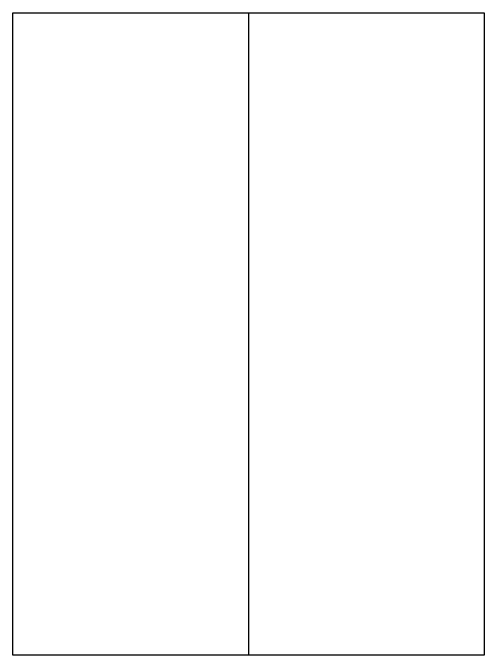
# Model space of a CAD drawing. Header units: inches. Extents: x -100787 to 3653, y -96809 to -8632.
# Drawn here: x -70802.9 to -70736.9, y -91445.9 to -91355.9 of the extents above; entities that cross this region are included whole.
import ezdxf

# ---------------------------------------------------------------- set-up
doc = ezdxf.new("R2010")
doc.units = ezdxf.units.IN
doc.header["$MEASUREMENT"] = 0
doc.layers.add('Rod', color=1, linetype='Continuous')

msp = doc.modelspace()

# ---------------------------------------------------------------- linework, layer by layer
at = {"layer": 'Rod'}
for p, q in [((-70802.883, -91445.883), (-70802.883, -91355.883)), ((-70769.883, -91355.883), (-70769.883, -91445.883)), ((-70736.883, -91355.883), (-70736.883, -91445.883)), ((-70736.883, -91445.883), (-70802.883, -91445.883))]:
    msp.add_line(p, q, dxfattribs=at)
msp.add_lwpolyline([(-70802.883, -91355.883), (-70736.883, -91355.883), (-70736.883, -91445.883), (-70802.883, -91445.883)], close=True, dxfattribs=at)

doc.saveas('drawing.dxf')
